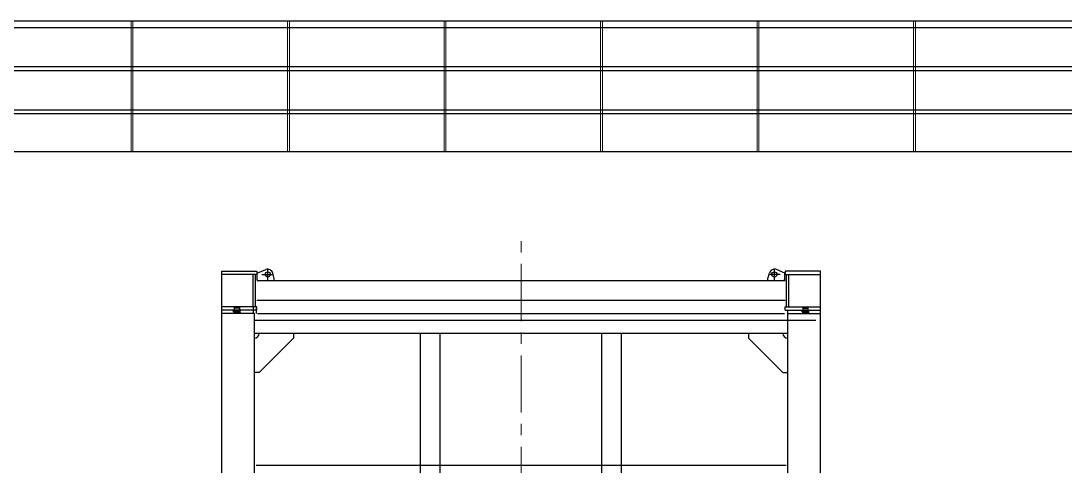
# Model space of a CAD drawing. Extents: x -114252 to 133381, y -28335 to 130380.
# Drawn here: x 59206 to 67212, y 14090 to 17500 of the extents above; entities that cross this region are included whole.
import ezdxf

# ---------------------------------------------------------------- set-up
doc = ezdxf.new("R2010")
doc.units = 0
doc.header["$LTSCALE"] = 3.5
doc.header["$MEASUREMENT"] = 0
doc.linetypes.add('CENTER', pattern=[2, 1.25, -0.25, 0.25, -0.25])
doc.layers.get('0').update_dxf_attribs({"linetype": 'CONTINUOUS'})
doc.layers.add('_REFERENCE', color=253, linetype='CONTINUOUS')
doc.layers.add('piplayeq', color=200, linetype='CONTINUOUS')
doc.layers.add('CENTRELINES', color=1, linetype='CENTER', lineweight=5)

# ---------------------------------------------------------------- blocks, each defined once
blk = doc.blocks.new('tensioner_profile')
for p, q in [((-2295, -566), (-2295, 3972.8)), ((-2295, 3972.8), (-2025, 3972.8)), ((-2025, 3947.4), (-2295, 3947.4)), ((-2054, 3699.2), (-2054, 3947.4)), ((-2035, 3699.2), (-2035, 3947.4)), ((-2025, 3972.8), (-2025, 3947.4)), ((-2022.4, 3958.2), (-1957.7, 3985.2)), ((-2022.4, 3908.2), (-2022.4, 3958.2)), ((-1987.3, 3948.2), (-1897.3, 3948.2)), ((-1942.3, 3903.2), (-1942.3, 3993.2)), ((-1892.3, 3918.2), (-1903.8, 3959.1)), ((1892.3, 3918.2), (1903.8, 3959.1)), ((1987.3, 3948.2), (1897.3, 3948.2)), ((1942.3, 3903.2), (1942.3, 3993.2)), ((2022.4, 3958.2), (1957.7, 3985.2)), ((2022.4, 3908.2), (2022.4, 3958.2)), ((2025, 3972.8), (2025, 3947.4)), ((2295, 3972.8), (2025, 3972.8)), ((2025, 3947.4), (2295, 3947.4)), ((2035, 3699.2), (2035, 3947.4)), ((2054, 3699.2), (2054, 3947.4)), ((2295, -566), (2295, 3972.8)), ((2025, 3898.2), (-2025, 3898.2)), ((-2022.4, 3908.2), (-2012.4, 3898.2)), ((-1892.3, 3898.2), (-1892.3, 3918.2)), ((1892.3, 3898.2), (1892.3, 3918.2)), ((2022.4, 3908.2), (2012.4, 3898.2)), ((-2025, 3699.2), (-2295, 3699.2)), ((-2200, 3699.2), (-2200, 3673.8)), ((-2199, 3690.8), (-2200, 3689.8)), ((-2160, 3689.8), (-2200, 3689.8)), ((-2161, 3690.8), (-2199, 3690.8)), ((-2160, 3689.8), (-2161, 3690.8)), ((-2160, 3699.2), (-2160, 3673.8)), ((-2051, 3648.4), (-2051, 3699.2)), ((-2029, 3648.4), (-2029, 3699.2)), ((2025, 3749.2), (-2025, 3749.2)), ((-2025, 3673.8), (-2025, 3699.2)), ((2025, 3673.8), (2025, 3699.2)), ((2025, 3699.2), (2295, 3699.2)), ((2160, 3699.2), (2160, 3673.8)), ((2160, 3689.8), (2161, 3690.8)), ((2160, 3689.8), (2200, 3689.8)), ((2161, 3690.8), (2199, 3690.8)), ((2199, 3690.8), (2200, 3689.8)), ((2200, 3699.2), (2200, 3673.8)), ((-2045, 3673.8), (-2295, 3673.8)), ((-2025, 3673.8), (-2295, 3673.8)), ((-2045, 3648.4), (-2295, 3648.4)), ((-2202.4, 3673.8), (-2205.4, 3670.8)), ((-2154.6, 3670.8), (-2205.4, 3670.8)), ((-2205.4, 3660.8), (-2205.4, 3670.8)), ((-2154.6, 3660.8), (-2205.4, 3660.8)), ((-2205.4, 3660.8), (-2199.6, 3650.8)), ((-2202.4, 3673.8), (-2157.6, 3673.8)), ((-2160.4, 3650.8), (-2199.6, 3650.8)), ((-2154.6, 3660.8), (-2160.4, 3650.8)), ((-2157.6, 3673.8), (-2154.6, 3670.8)), ((-2154.6, 3660.8), (-2154.6, 3670.8)), ((-2045, -566), (-2045, 3648.4)), ((-2020, 3648.4), (2020, 3648.4)), ((2025, 3673.8), (2295, 3673.8)), ((2045, -566), (2045, 3673.8)), ((2045, 3673.8), (2295, 3673.8)), ((2045, 3648.4), (2295, 3648.4)), ((2157.6, 3673.8), (2154.6, 3670.8)), ((2154.6, 3670.8), (2205.4, 3670.8)), ((2154.6, 3660.8), (2154.6, 3670.8)), ((2154.6, 3660.8), (2205.4, 3660.8)), ((2154.6, 3660.8), (2160.4, 3650.8)), ((2202.4, 3673.8), (2157.6, 3673.8)), ((2160.4, 3650.8), (2199.6, 3650.8)), ((2205.4, 3660.8), (2199.6, 3650.8)), ((2202.4, 3673.8), (2205.4, 3670.8)), ((2205.4, 3660.8), (2205.4, 3670.8)), ((2258.8, 3594.3), (-2045, 3594.3)), ((-2045, 3498.4), (2045, 3498.4)), ((-2007.5, 3198.4), (-1745, 3460.9)), ((-1745, 3498.4), (-1745, 3460.9)), ((-770, -416), (-770, 3498.4)), ((-620, -416), (-620, 3498.4)), ((620, -416), (620, 3498.4)), ((770, -416), (770, 3498.4)), ((1745, 3498.4), (1745, 3460.9)), ((2007.5, 3198.4), (1745, 3460.9)), ((-2007.5, 3198.4), (-2045, 3198.4)), ((2007.5, 3198.4), (2045, 3198.4)), ((2032.3, 2483.6), (-2032.3, 2483.6))]:
    blk.add_line(p, q)
for centre in [(-1942.3, 3948.2), (1942.3, 3948.2)]:
    blk.add_circle(centre, 20)
for centre, radius, start, end in [((-1942.3, 3948.2), 40, 15.72239, 112.61986), ((1942.3, 3948.2), 40, 67.38014, 164.27761), ((-2045, 3498.4), 37.5, 270, 360), ((2045, 3498.4), 37.5, 180, 270)]:
    blk.add_arc(centre, radius, start, end)
at = {"layer": 'CENTRELINES', "ltscale": 100}
blk.add_line((0, -2708.9), (0, 4256.8), dxfattribs=at)
blk = doc.blocks.new('s2000_hull')
for p, q in [((31250, 17500), (72465, 17500)), ((31250, 17450), (72465, 17450)), ((31250, 17150), (72465, 17150)), ((31250, 17120), (72465, 17120)), ((31250, 16820), (72465, 16820)), ((31250, 16790), (72465, 16790))]:
    blk.add_line(p, q)
at = {"lineweight": 5}
for p, q in [((60050, 16500), (60050, 17500)), ((60050, 17500), (60057.5, 17500)), ((60065, 17500), (60057.5, 17500)), ((60065, 16500), (60065, 17500)), ((61250, 16500), (61250, 17500)), ((61250, 17500), (61257.5, 17500)), ((61265, 17500), (61257.5, 17500)), ((61265, 16500), (61265, 17500)), ((62450, 16500), (62450, 17500)), ((62450, 17500), (62457.5, 17500)), ((62465, 17500), (62457.5, 17500)), ((62465, 16500), (62465, 17500)), ((63650, 16500), (63650, 17500)), ((63650, 17500), (63657.5, 17500)), ((63665, 17500), (63657.5, 17500)), ((63665, 16500), (63665, 17500)), ((64850, 16500), (64850, 17500)), ((64850, 17500), (64857.5, 17500)), ((64865, 17500), (64857.5, 17500)), ((64865, 16500), (64865, 17500)), ((66050, 16500), (66050, 17500)), ((66050, 17500), (66057.5, 17500)), ((66065, 17500), (66057.5, 17500)), ((66065, 16500), (66065, 17500)), ((60050, 16500), (60057.5, 16500)), ((60065, 16500), (60057.5, 16500)), ((61250, 16500), (61257.5, 16500)), ((61265, 16500), (61257.5, 16500)), ((62450, 16500), (62457.5, 16500)), ((62465, 16500), (62457.5, 16500)), ((63650, 16500), (63657.5, 16500)), ((63665, 16500), (63657.5, 16500)), ((64850, 16500), (64857.5, 16500)), ((64865, 16500), (64857.5, 16500)), ((66050, 16500), (66057.5, 16500)), ((66065, 16500), (66057.5, 16500))]:
    blk.add_line(p, q, dxfattribs=at)
blk.add_lwpolyline([(31110, 15000), (31110, 16500), (72537.3, 16500), (72537.3, 15000)])

msp = doc.modelspace()

# ---------------------------------------------------------------- block references
at = {"layer": '_REFERENCE'}
msp.add_blockref('s2000_hull', (0, 0), dxfattribs=at)
at = {"layer": 'piplayeq'}
msp.add_blockref('tensioner_profile', (63040.8, 11609.6), dxfattribs=at)

doc.saveas('drawing.dxf')
